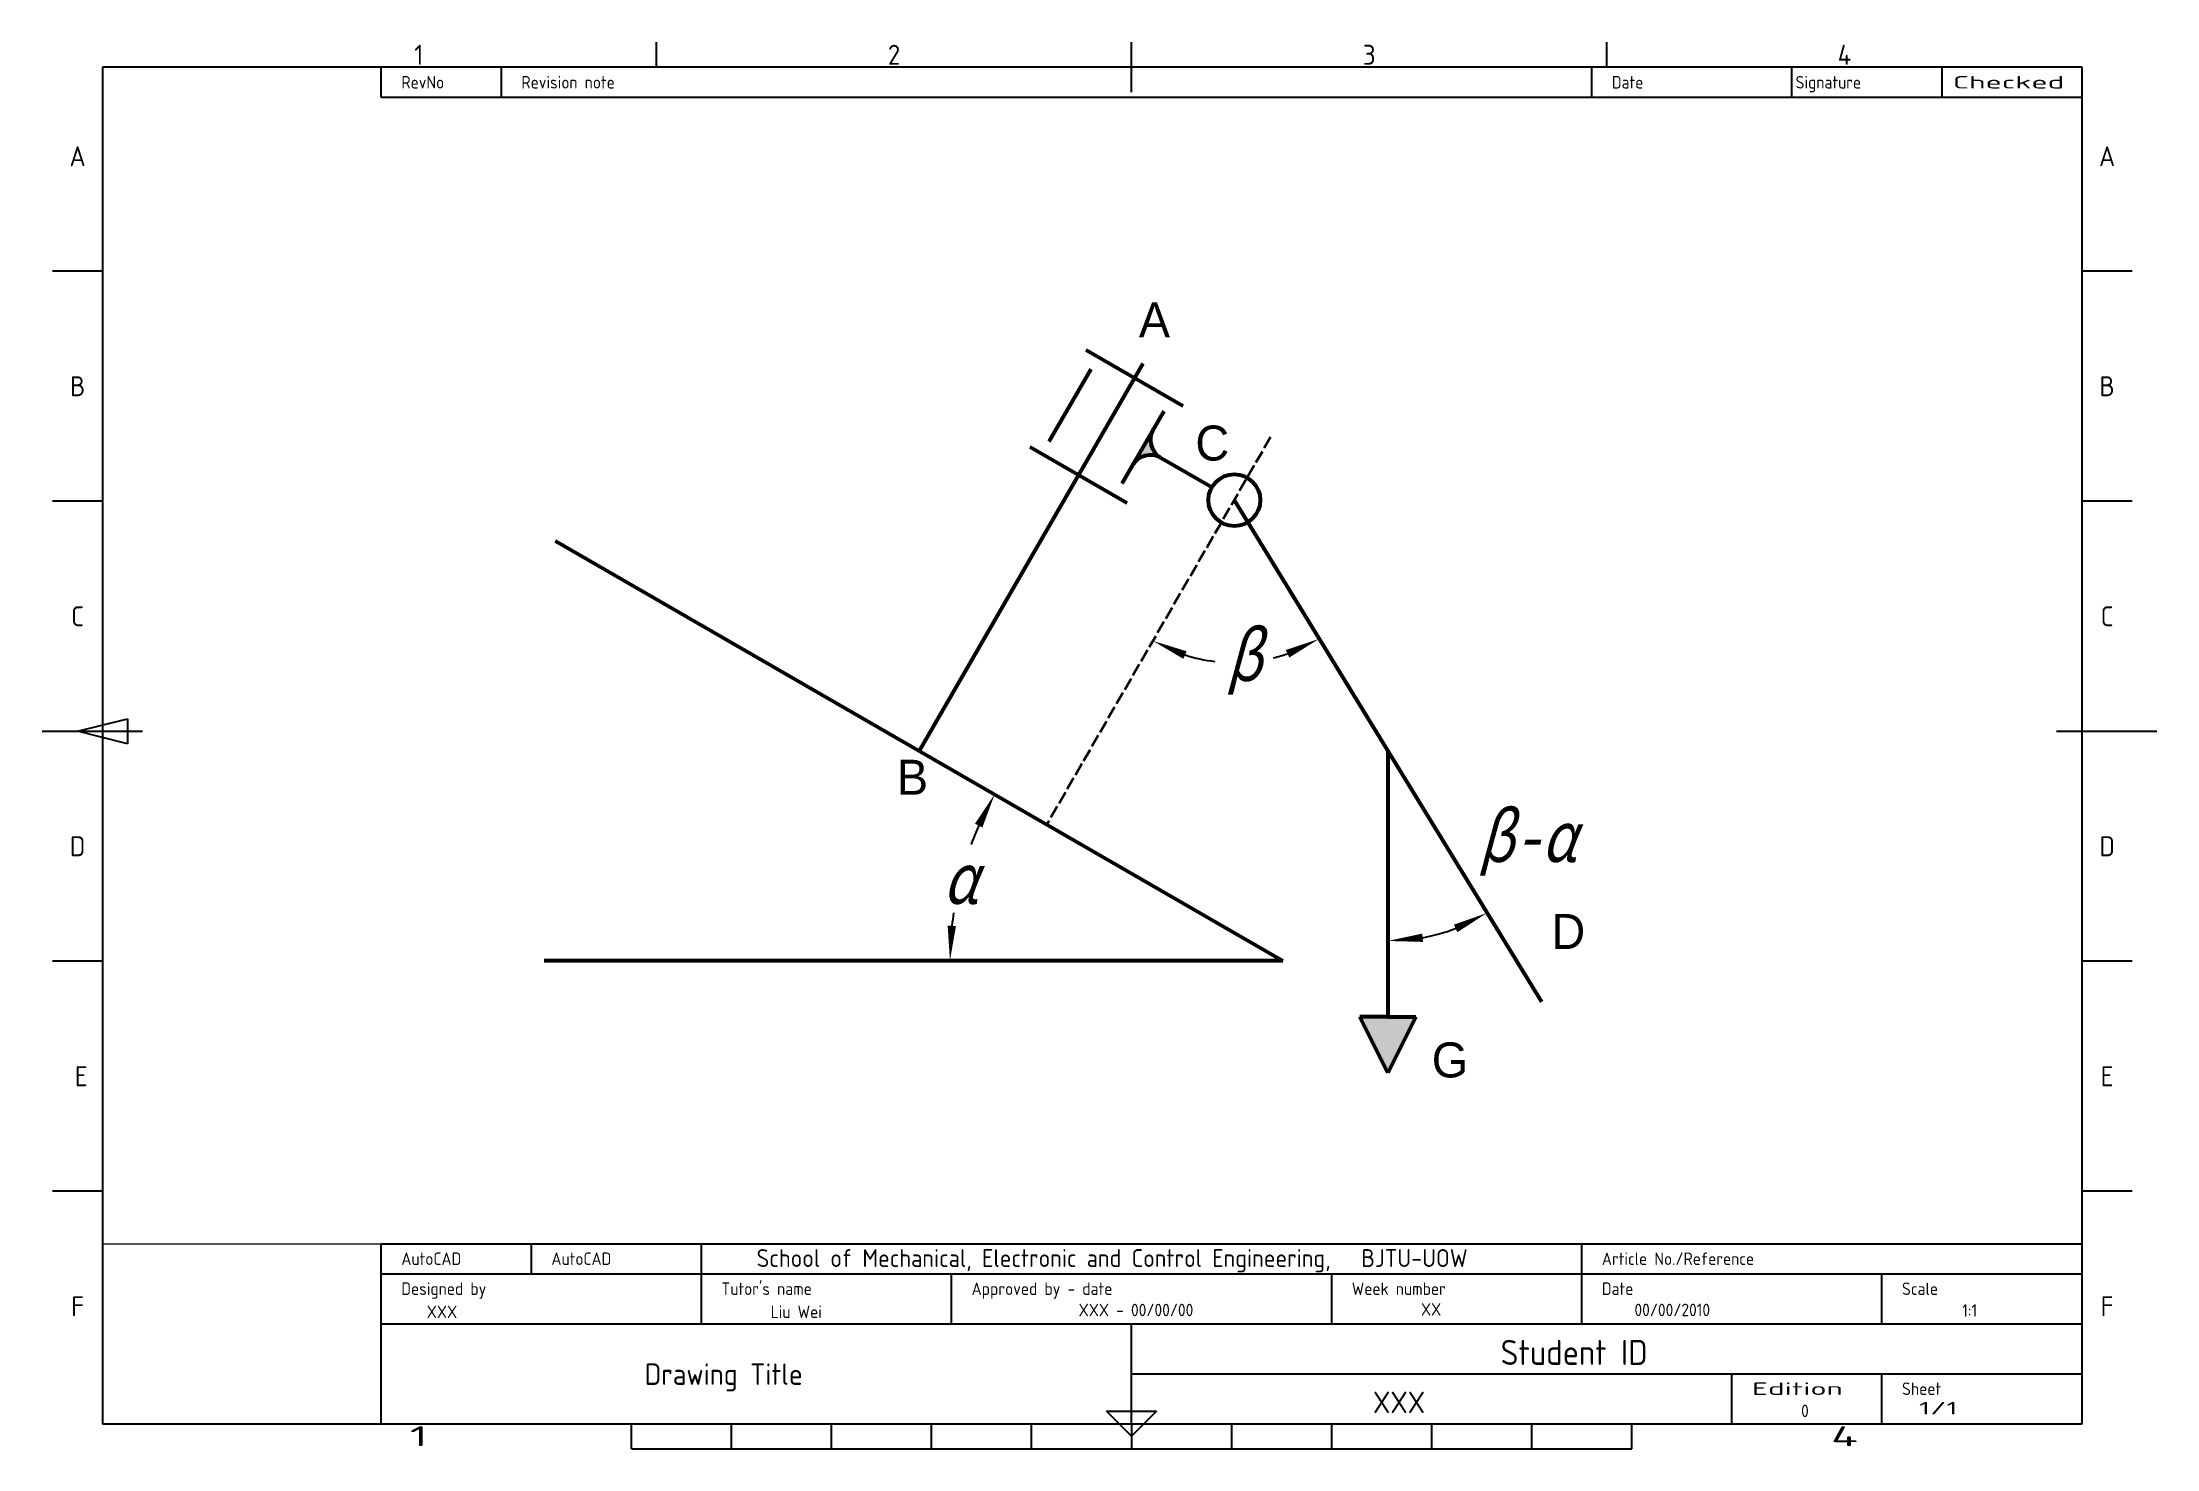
# Paper-space layout 'UoW ISO A4 Landscape' of a CAD drawing. Header units: millimetres. Extents: x -3 to 293, y 2 to 199.
# The model-space entities are those that its viewports show. They can reach past a viewport. Long polylines and large blocks are cut down to what shows.
import ezdxf
from ezdxf.enums import TextEntityAlignment as Align

# ---------------------------------------------------------------- set-up
doc = ezdxf.new("R2010")
doc.units = ezdxf.units.MM
doc.linetypes.add('HIDDEN', pattern=[4.5, 3.5, -1])
for name, color, linetype in [('FRAME 025', 7, 'Continuous'), ('FRAME 050', 6, 'Continuous'), ('FRAME 070', 5, 'Continuous')]:
    doc.layers.add(name, color=color, linetype=linetype)
doc.layers.add('Viewport', color=7, linetype='Continuous', lineweight=50)
doc.styles.add('ISO Proportional', font='isocp')
doc.styles.add('数字', font='isocp.shx', dxfattribs={"width": 0.8, "oblique": 15, "bigfont": 'bigfont.shx'})
doc.dimstyles.new('UoW ISO-25$2', dxfattribs={"dimtxt": 2.5, "dimasz": 2.5, "dimexe": 3, "dimexo": 0, "dimtad": 1, "dimtih": 1, "dimtoh": 1, "dimdec": 0, "dimdsep": 46, "dimtxsty": '数字', "dimblk": 'Arrow', "dimcen": 2.5, "dimadec": 1, "dimazin": 0, "dimtfac": 1, "dimtdec": 0, "dimtmove": 0, "dimatfit": 3, "dimldrblk": 'Arrow', "dimfxl": 1, "dimarcsym": 0})

# ---------------------------------------------------------------- blocks, each defined once
blk = doc.blocks.new('UoW A4 Landscape')
at = {"layer": 'FRAME 050'}
for p, q in [((80.08, 192.41), (80.08, 195.91)), ((146.58, 188.91), (146.58, 195.91)), ((213.08, 192.41), (213.08, 195.91)), ((2.58, 163.86), (-4.42, 163.86)), ((286.58, 163.86), (279.58, 163.86)), ((2.58, 131.66), (-4.42, 131.66)), ((286.58, 131.66), (279.58, 131.66)), ((-0.92, 99.46), (6.08, 101.21)), ((6.08, 101.21), (6.08, 97.71)), ((-5.86, 99.46), (8.14, 99.46)), ((6.08, 97.71), (-0.92, 99.46)), ((276.02, 99.46), (290.02, 99.46)), ((2.58, 67.26), (-4.42, 67.26)), ((286.58, 67.26), (279.58, 67.26)), ((2.58, 35.06), (-4.42, 35.06)), ((286.58, 35.06), (279.58, 35.06)), ((146.58, 2.51), (146.58, 6.01)), ((143.08, 4.26), (150.08, 4.26)), ((146.58, 0.76), (143.08, 4.26)), ((150.08, 4.26), (146.58, 0.76)), ((76.58, -0.99), (76.58, 2.51)), ((90.58, -0.99), (90.58, 2.51)), ((104.58, -0.99), (104.58, 2.51)), ((118.58, -0.99), (118.58, 2.51)), ((132.58, -0.99), (132.58, 2.51)), ((146.58, 2.51), (146.58, -0.99)), ((160.58, -0.99), (160.58, 2.51)), ((174.58, -0.99), (174.58, 2.51)), ((188.58, -0.99), (188.58, 2.51)), ((202.58, -0.99), (202.58, 2.51)), ((216.58, -0.99), (216.58, 2.51)), ((76.58, -0.99), (216.58, -0.99))]:
    blk.add_line(p, q, dxfattribs=at)
at = {"layer": 'FRAME 070'}
for p, q in [((279.58, 192.41), (2.58, 192.41)), ((2.58, 192.41), (2.58, 2.51)), ((41.58, 188.21), (41.58, 192.41)), ((58.38, 188.21), (58.38, 192.41)), ((210.98, 188.21), (210.98, 192.41)), ((238.98, 188.21), (238.98, 192.41)), ((259.98, 188.21), (259.98, 192.41)), ((279.58, 2.51), (279.58, 192.41)), ((41.58, 188.21), (279.58, 188.21)), ((41.58, 23.51), (41.58, 27.71)), ((41.58, 27.71), (279.58, 27.71)), ((62.58, 23.51), (62.58, 27.71)), ((86.38, 23.51), (86.38, 27.71)), ((209.58, 23.51), (209.58, 27.71)), ((41.58, 2.51), (41.58, 23.51)), ((41.58, 23.51), (279.58, 23.51)), ((86.38, 16.51), (86.38, 23.51)), ((121.38, 16.51), (121.38, 23.51)), ((174.58, 16.51), (174.58, 23.51)), ((209.58, 16.51), (209.58, 23.51)), ((251.58, 16.51), (251.58, 23.51)), ((41.58, 16.51), (279.58, 16.51)), ((146.58, 2.51), (146.58, 16.51)), ((146.58, 9.51), (279.58, 9.51)), ((230.58, 2.51), (230.58, 9.51)), ((251.58, 2.51), (251.58, 9.51)), ((2.58, 2.51), (279.58, 2.51))]:
    blk.add_line(p, q, dxfattribs=at)
at = {"layer": 'FRAME 025', "style": 'ISO Proportional'}
for s, p in [('RevNo', (44.38, 190.31)), ('Revision note', (61.18, 190.31)), ('Date', (213.78, 190.31)), ('Signature', (239.49, 190.31)), ('AutoCAD', (44.38, 25.61)), ('AutoCAD', (65.38, 25.61)), ('Article No./Reference', (212.38, 25.61)), ('Designed by', (44.38, 21.41)), ("Tutor's name", (89.18, 21.41)), ('Approved by - date', (124.18, 21.41)), ('Week number', (177.38, 21.41)), ('Date', (212.38, 21.41)), ('Scale', (254.38, 21.41)), ('Sheet', (254.38, 7.41))]:
    blk.add_text(s, height=1.75, dxfattribs=at).set_placement(p, align=Align.MIDDLE_LEFT)
at = {"layer": 'FRAME 025', "style": 'ISO Proportional', "width": 2}
for s, p in [('Checked', (261.5, 190.31)), ('Edition', (233.38, 7.41))]:
    blk.add_text(s, height=1.75, dxfattribs=at).set_placement(p, align=Align.MIDDLE_LEFT)
at = {"layer": 'FRAME 025', "style": 'ISO Proportional', "flags": 8}
for tag, p in [('DESIGNED_BY', (44.38, 18.61)), ('CHECKED_BY', (89.18, 18.61)), ('APPROVED_BY_DATE', (124.18, 18.61)), ('WEEK_NUMBER', (177.38, 18.61)), ('DATE', (212.38, 18.61)), ('SCALE', (254.38, 18.61)), ('EDITION', (233.38, 4.61))]:
    blk.add_attdef(tag, text='', height=1.75, dxfattribs=at).set_placement(p, align=Align.MIDDLE_LEFT)
at = {"layer": 'FRAME 025', "style": 'ISO Proportional', "width": 2, "flags": 8}
blk.add_attdef('SHEET', text='', height=1.75, dxfattribs=at).set_placement((254.38, 4.61), align=Align.MIDDLE_LEFT)
at = {"layer": 'FRAME 050', "style": 'ISO Proportional'}
for s, p in [('1', (46.83, 194.16)), ('2', (113.33, 194.16)), ('3', (179.83, 194.16)), ('4', (246.33, 194.16)), ('A', (-0.92, 179.96)), ('A', (283.08, 179.96)), ('B', (-0.92, 147.76)), ('B', (283.08, 147.76)), ('C', (-0.92, 115.56)), ('C', (283.08, 115.56)), ('D', (-0.92, 83.36)), ('D', (283.08, 83.36)), ('E', (-0.42, 51.16)), ('E', (283.08, 51.16)), ('F', (-0.92, 18.96)), ('F', (283.08, 18.96))]:
    blk.add_text(s, height=2.8, dxfattribs=at).set_placement(p, align=Align.MIDDLE)
at = {"layer": 'FRAME 050', "style": 'ISO Proportional', "width": 2}
for s, p in [('1', (46.83, 0.76)), ('4', (246.33, 0.76))]:
    blk.add_text(s, height=2.8, dxfattribs=at).set_placement(p, align=Align.MIDDLE)
at = {"layer": 'FRAME 050', "style": 'ISO Proportional', "flags": 8}
for tag, height, p in [('STUDENT_NAME', 3.5, (213.08, 13.01)), ('DRAWING_TITLE', 3, (94.08, 9.51)), ('DRAWING_NUMBER', 3, (188.58, 6.01))]:
    blk.add_attdef(tag, text='', height=height, dxfattribs=at).set_placement(p, align=Align.MIDDLE)
blk = doc.blocks.new('Arrow')
blk.add_lwpolyline([(0, 0, 0, 0.238, 0), (-1, 0, 0.238, 0.238, 0)], format="xyseb")
blk = doc.blocks.new('*D10')
at = {"color": 0, "lineweight": -2, "transparency": 16777216}
for start, end in [(252.3596, 263.1091), (283.9274, 289.1045)]:
    blk.add_arc((248.95, 156.29), 11.61, start, end, dxfattribs=at)
at = {"layer": 'Defpoints', "color": 0, "transparency": 16777216}
for p in [(251.54, 160.79), (248.95, 156.29), (247.03, 144.84), (235.56, 133.11), (270.88, 120.45)]:
    blk.add_point(p, dxfattribs=at)
at = {"color": 0, "lineweight": -2, "transparency": 16777216, "xscale": 2.5, "yscale": 2.5, "zscale": 2.5}
for p, rotation in [((243.14, 146.23), 156.179788996921), ((255.01, 146.38), 25.28429669446645)]:
    blk.add_blockref('Arrow', p, dxfattribs=dict(at, rotation=rotation))
at = {"color": 0, "transparency": 16777216, "insert": (249.65, 144.7), "char_height": 2.5, "attachment_point": 5, "style": '数字'}
blk.add_mtext('{\\fSimSun|b0|i0|c134|p2;\\H1.45833x;β}', dxfattribs=at)
blk = doc.blocks.new('*D11')
at = {"color": 0, "lineweight": -2, "transparency": 16777216}
blk.add_arc((259.91, 138.37), 13.58, 280.5644, 290.8997, dxfattribs=at)
at = {"layer": 'Defpoints', "color": 0, "transparency": 16777216}
for p in [(248.95, 156.29), (259.91, 138.37), (262.38, 125.02), (259.91, 119.38), (270.88, 120.45)]:
    blk.add_point(p, dxfattribs=at)
at = {"color": 0, "lineweight": -2, "transparency": 16777216, "xscale": 2.5, "yscale": 2.5, "zscale": 2.5}
for p, rotation in [((267, 126.79), 26.18187048277568), ((259.91, 124.79), 185.2822152086119)]:
    blk.add_blockref('Arrow', p, dxfattribs=dict(at, rotation=rotation))
at = {"color": 0, "transparency": 16777216, "insert": (269.89, 131.77), "char_height": 2.5, "attachment_point": 5, "style": '数字'}
blk.add_mtext('{\\fSimSun|b0|i0|c134|p2;\\H1.45833x;β-α}', dxfattribs=at)
blk = doc.blocks.new('*D12')
at = {"color": 0, "lineweight": -2, "transparency": 16777216}
for start, end in [(156.0303, 159.5411), (171.7484, 173.9697)]:
    blk.add_arc((252.41, 123.38), 23.76, start, end, dxfattribs=at)
at = {"layer": 'Defpoints', "color": 0, "transparency": 16777216}
for p in [(200.45, 153.38), (230.08, 131.51), (199.65, 123.38), (252.41, 123.38), (252.41, 123.38)]:
    blk.add_point(p, dxfattribs=at)
at = {"color": 0, "lineweight": -2, "transparency": 16777216, "xscale": 2.5, "yscale": 2.5, "zscale": 2.5}
for p, rotation in [((231.83, 135.27), 63.01512588764234), ((228.64, 123.38), 266.9848741123577)]:
    blk.add_blockref('Arrow', p, dxfattribs=dict(at, rotation=rotation))
at = {"color": 0, "transparency": 16777216, "insert": (229.38, 129.24), "char_height": 2.5, "attachment_point": 5, "style": '数字'}
blk.add_mtext('{\\fSimSun|b0|i0|c134|p2;\\H1.45833x;α}', dxfattribs=at)

msp = doc.modelspace()

# ---------------------------------------------------------------- hatches: boundary and pattern name
at = {"lineweight": 53}
h = msp.add_hatch(color=256, dxfattribs=at)
h.set_gradient(color2=(0, 0, 0), tint=1)
h.paths.add_polyline_path([(241.66, 158.76, -0.414214), (243.71, 159.31, -0.414214), (243.16, 161.36)])
h = msp.add_hatch(color=256)
h.set_gradient(color2=(0, 0, 0), tint=1)
h.paths.add_polyline_path([(261.91, 119.38), (259.91, 119.38), (257.91, 119.38), (259.91, 115.38)])

# ---------------------------------------------------------------- linework, layer by layer
for p, q in [((238.35, 167.03), (245.27, 163.03)), ((242.41, 166.06), (226.43, 138.38)), ((238.71, 165.66), (235.71, 160.47)), ((243.91, 162.66), (240.91, 157.47)), ((234.35, 160.1), (241.27, 156.1)), ((243.71, 159.31), (247.34, 157.21)), ((248.95, 156.29), (270.88, 120.45)), ((200.45, 153.38), (252.41, 123.38)), ((259.91, 138.37), (259.91, 119.38)), ((252.41, 123.38), (199.65, 123.38)), ((259.91, 119.38), (257.91, 119.38)), ((259.91, 115.38), (257.91, 119.38)), ((259.91, 119.38), (261.91, 119.38)), ((261.91, 119.38), (259.91, 115.38))]:
    msp.add_line(p, q, dxfattribs=at)
at = {"linetype": 'HIDDEN', "lineweight": 35}
msp.add_line((251.54, 160.79), (235.56, 133.11), dxfattribs=at)
at = {"lineweight": 53}
msp.add_circle((248.95, 156.29), 1.85, dxfattribs=at)
for centre, start, end in [((244.46, 160.61), 150, 240), ((242.96, 158.01), 60, 150)]:
    msp.add_arc(centre, 1.5, start, end, dxfattribs=at)

# ---------------------------------------------------------------- texts
at = {"char_height": 2.5, "attachment_point": 1}
for s, insert in [('A', (242.13, 170.42)), ('^IC', (245.24, 161.62)), ('B', (224.85, 137.74)), ('D', (271.6, 126.72)), ('G', (263.05, 117.54))]:
    msp.add_mtext_dynamic_manual_height_columns(s, width=5.0479, gutter_width=12.5, heights=[0], dxfattribs=dict(at, insert=insert))

# ---------------------------------------------------------------- dimensions: what is measured, and where the dimension line sits
for base, line1, line2, text, picture, middle in [((247.03, 144.84), ((251.54, 160.79), (235.56, 133.11)), ((248.95, 156.29), (270.88, 120.45)), '{\\fSimSun|b0|i0|c134|p2;\\H1.45833x;β}', '*D10', (249.65, 144.7)), ((262.38, 125.02), ((248.95, 156.29), (270.88, 120.45)), ((259.91, 138.37), (259.91, 119.38)), '{\\fSimSun|b0|i0|c134|p2;\\H1.45833x;β-α}', '*D11', (269.89, 129.16)), ((230.08, 131.51), ((252.41, 123.38), (199.65, 123.38)), ((200.45, 153.38), (252.41, 123.38)), '{\\fSimSun|b0|i0|c134|p2;\\H1.45833x;α}', '*D12', (229.38, 129.24))]:
    dim = msp.add_angular_dim_2l(base=base, line1=line1, line2=line2, text=text, dimstyle='UoW ISO-25$2')
    dim.commit()
    dim.dimension.update_dxf_attribs({"geometry": picture, "text_midpoint": middle, "dimtype": 162})

psp = doc.layouts.new('UoW ISO A4 Landscape')

# ---------------------------------------------------------------- linework, layer by layer
psp.add_lwpolyline([(282.73, 195.74), (282.73, 195.74), (282.73, 195.74), (282.73, 195.74)], close=True)

# ---------------------------------------------------------------- block references
ref = psp.add_blockref('UoW A4 Landscape', (3.15, 3.33))
ref.add_attrib('CHECKED_BY', 'Liu Wei', dxfattribs={"layer": 'FRAME 025', "height": 1.75, "style": 'ISO Proportional'}).set_placement((99.21, 21.51), align=Align.MIDDLE_LEFT)
ref.add_attrib('DESIGNED_BY', 'XXX', dxfattribs={"layer": 'FRAME 025', "height": 1.75, "style": 'ISO Proportional'}).set_placement((51.09, 21.51), align=Align.MIDDLE_LEFT)
ref.add_attrib('DRAWING_TITLE', 'Drawing Title', dxfattribs={"layer": 'FRAME 050', "height": 3, "style": 'ISO Proportional'}).set_placement((92.65, 12.33), align=Align.MIDDLE)
ref.add_attrib('DRAWING_NUMBER', 'XXX', dxfattribs={"layer": 'FRAME 050', "height": 3, "style": 'ISO Proportional'}).set_placement((187.15, 8.83), align=Align.MIDDLE)
ref.add_attrib('APPROVED_BY_DATE', 'XXX - 00/00/00', dxfattribs={"layer": 'FRAME 025', "height": 1.75, "style": 'ISO Proportional'}).set_placement((142.31, 21.76), align=Align.MIDDLE_LEFT)
ref.add_attrib('WEEK_NUMBER', 'XX', dxfattribs={"layer": 'FRAME 025', "height": 1.75, "style": 'ISO Proportional'}).set_placement((190.22, 21.85), align=Align.MIDDLE_LEFT)
ref.add_attrib('DATE', '00/00/2010', dxfattribs={"layer": 'FRAME 025', "height": 1.75, "style": 'ISO Proportional'}).set_placement((220.09, 21.77), align=Align.MIDDLE_LEFT)
ref.add_attrib('STUDENT_NAME', 'Student ID', dxfattribs={"layer": 'FRAME 050', "height": 3.5, "style": 'ISO Proportional'}).set_placement((211.65, 15.83), align=Align.MIDDLE)
ref.add_attrib('EDITION', '0', dxfattribs={"layer": 'FRAME 025', "height": 1.75, "style": 'ISO Proportional'}).set_placement((243.41, 7.64), align=Align.MIDDLE_LEFT)
ref.add_attrib('SCALE', '1:1', dxfattribs={"layer": 'FRAME 025', "height": 1.75, "style": 'ISO Proportional'}).set_placement((265.96, 21.69), align=Align.MIDDLE_LEFT)
ref.add_attrib('SHEET', '1/1', dxfattribs={"layer": 'FRAME 025', "height": 1.75, "style": 'ISO Proportional', "width": 2}).set_placement((259.9, 8.02), align=Align.MIDDLE_LEFT)

# ---------------------------------------------------------------- texts
at = {"layer": 'FRAME 025', "style": 'ISO Proportional'}
psp.add_text('School of Mechanical, Electronic and Control Engineering,   BJTU-UOW', height=2.5, dxfattribs=at).set_placement((97.25, 29.03), align=Align.MIDDLE_LEFT)

# ---------------------------------------------------------------- viewports
at = {"layer": 'Viewport'}
psp.add_viewport(center=(144.23, 113.39), size=(277, 164.7), view_center_point=(238.81, 145.19), view_height=84.064, dxfattribs=at)

doc.saveas('drawing.dxf')
